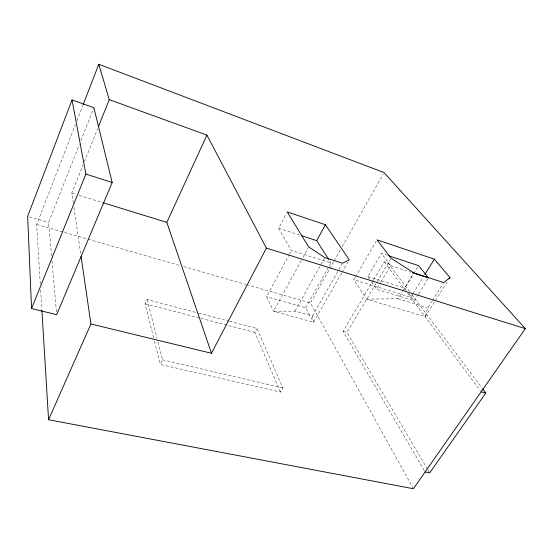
<?xml version="1.0" encoding="UTF-8"?>
<svg xmlns="http://www.w3.org/2000/svg" width="553" height="553" viewBox="0 0 553 553"><rect width="100%" height="100%" fill="white"/><g stroke="black" fill="none" stroke-linecap="round" stroke-linejoin="round"><path stroke-width="0.41" stroke-dasharray="2.77 2.07" d="M355.102 277.509L353.816 279.728L366.674 299.159L425.167 316.634L427.739 307.821L431.852 301.337M40.279 283.807L36.664 224.449L75.388 124.639M76.95 120.616L82.881 105.319M51.533 255.742L48.636 222.437L79.321 144.603M80.904 140.586L93.872 107.69M73.307 203.262L71.821 193.115L83.068 165.05M84.353 161.842L97.522 128.96M153.61 337.821L145.08 303.77L147.063 299.532L197.863 312.922M229.516 321.258L257 328.503L282.887 387.909L280.475 392.084L160.266 364.392L162.513 359.844L157.854 341.671M329.256 265.903L330.936 262.91L291.396 250.495L278.629 228.271L286.413 213.396M341.602 273.223L313.537 322.254L273.583 311.228L266.608 296.678L288.963 255.037M289.364 254.283L291.396 250.495M280.475 392.084L254.878 332.422L257 328.503M301.24 260.518L273.583 311.228L294.949 311.097L312.445 315.984L313.537 322.254L305.691 307.745L266.608 296.678M302.892 257.491L308.263 247.654M294.949 311.097L324.383 258.348M305.691 307.745L328.835 266.65M413.402 488.728L310.454 302.954L329.484 269.228M329.906 268.481L333.715 261.735M334.136 260.988L340.475 249.742M342.169 246.749L383.188 174.057M312.445 315.984L342.1 263.94M342.031 272.484L347.982 262.081M355.531 276.77L376.151 241.322M369.729 279.396L367.78 276.576L381.425 253.385L387.086 255.244M424.248 470.485L343.047 331.33L373.282 280.33M373.724 279.59L384.238 261.852L388.165 263.124L409.344 291.307M427.504 469.179L346.911 332.394L390.625 258.942M418.289 294.383L414.273 300.825L376.565 289.26L380.533 282.624M380.969 281.885L390.667 265.661L381.425 253.385M366.674 299.159L398.001 298.758L402.411 291.576M402.847 290.864L412.98 274.35M406.303 290.159L404.81 288.154L413.278 274.357M413.72 273.631L417.729 267.092M412.538 294.334L410.72 297.265L353.816 279.728M412.994 293.602L422.997 277.482M418.739 293.671L428.554 277.931M432.308 300.618L443.278 283.316M425.167 316.634L434.824 301.447M435.287 300.721L448.158 280.475M162.513 359.844L282.887 387.909M145.08 303.77L199.944 318.086M200.774 318.307L254.878 332.422M198.7 313.136L228.679 321.037M343.047 331.33L346.911 332.394M36.664 224.449L87.27 238.958M88.1 239.2L180.195 265.606M183.513 266.553L245.739 284.394M246.569 284.636L310.454 302.954M29.268 216.831L48.636 222.437M398.001 298.758L427.739 307.821M71.821 193.115L75.92 194.38M79.19 195.389L102.125 202.453M367.78 276.576L404.81 288.154M278.629 228.271L299.691 235.108M390.667 265.661L410.817 272.187M411.923 294.749L482.175 388.227M408.791 293.491L414.273 300.825M384.238 261.852L405.377 290.201M407.437 292.966L480.64 391.137M371.685 282.21L376.565 289.26M329.56 260.753L330.936 262.91M427.939 469.919L429.688 472.891M147.063 299.532L157.011 338.367M154.439 341.139L160.266 364.392M73.922 207.486L80.835 254.829M51.982 260.864L56.434 312.099M40.652 289.827L41.855 309.618"/><path stroke-width="0.83" d="M72.049 99.92L27.65 216.361L31.556 308.546L56.662 314.664L112.176 182.511L93.872 107.69L72.049 99.92L85.881 174.091L31.556 308.546M83.199 104.517L98.814 64.272L384.031 172.557L525.35 328.613L413.402 488.728L48.567 419.727L41.91 310.475M98.482 126.554L109.259 99.644L98.814 64.272M48.567 419.727L90.934 323.975L81.084 256.516M90.934 323.975L211.481 353.277L166.812 222.382L206.926 135.112L109.259 99.644M211.481 353.277L266.394 248.11L206.926 135.112M328.641 259.316L316.703 240.624L325.413 224.732L287.194 211.91L308.671 246.894L324.805 257.594L342.528 263.193L349.261 259.855L325.413 224.732M424.815 274.551L434.354 259.163L377.008 239.843L391.061 258.216L413.858 272.912L443.734 282.597L449.997 277.578L434.354 259.163M449.077 279.023L449.997 277.578M482.693 388.911L485.79 393.038L429.688 472.891L425.119 471.972M481.151 391.828L485.79 393.038M102.941 202.702L166.812 222.382M266.394 248.11L525.35 328.613M85.881 174.091L112.176 182.511M301.316 235.633L316.703 240.624M412.434 272.712L428.554 277.931L418.621 265.64L388.704 255.783"/></g></svg>
